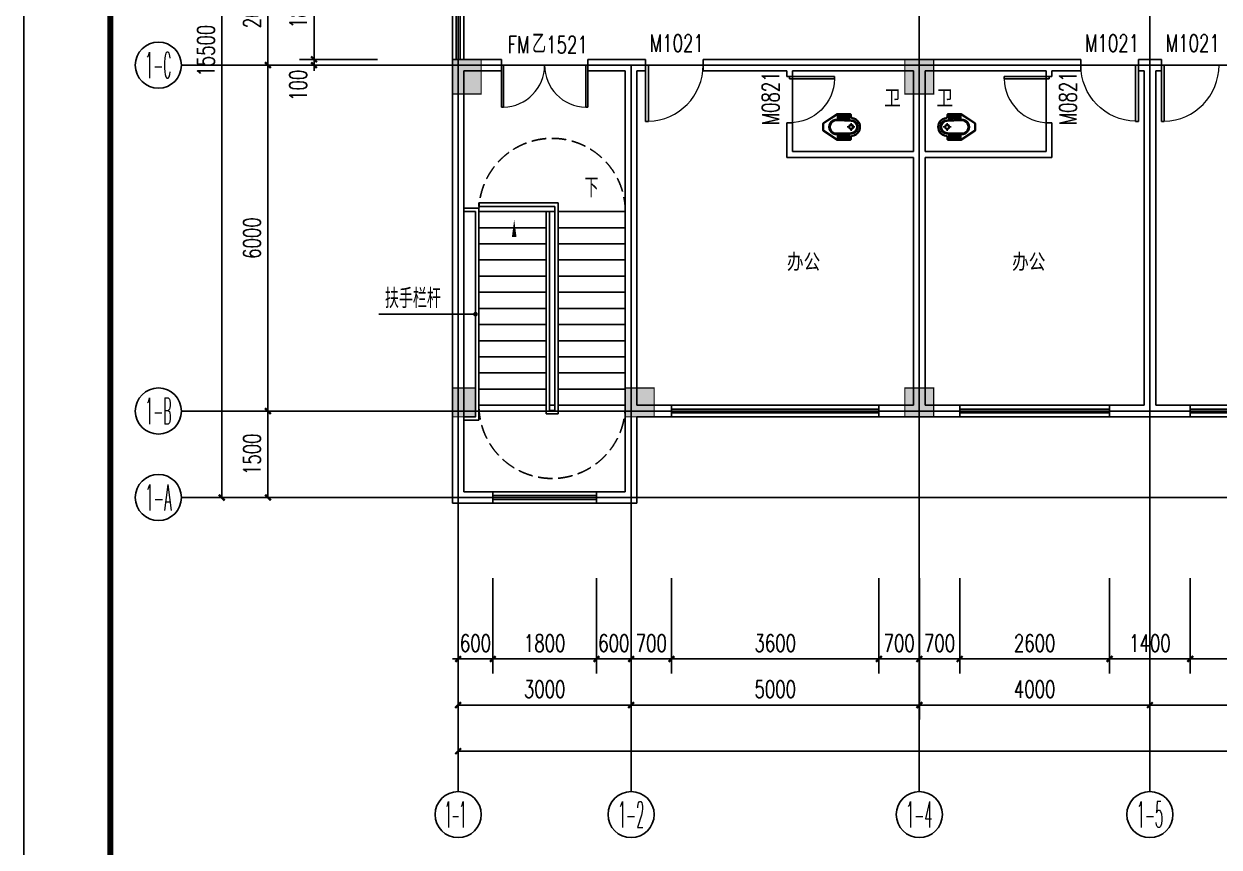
# Model space of a CAD drawing. Extents: x -6243262 to 3079315, y -2914302 to 172723.
# Drawn here: x -2317983 to -2297250, y -725965 to -711687 of the extents above; entities that cross this region are included whole.
import ezdxf
from ezdxf.enums import TextEntityAlignment as Align

# ---------------------------------------------------------------- set-up
doc = ezdxf.new("R2010")
doc.units = 0
doc.header["$LTSCALE"] = 1000
doc.linetypes.add('DASH', pattern=[0.35, 0.25, -0.1])
for name, color, linetype in [('0-柱网', 2, 'Continuous'), ('AXIS', 3, 'Continuous'), ('AXIS_TEXT', 7, 'Continuous'), ('DIM_LEAD', 3, 'Continuous'), ('DIM_SYMB', 3, 'Continuous'), ('DOOR_FIRE', 4, 'Continuous'), ('DOOR_FIRE_TEXT', 7, 'Continuous'), ('DOTE', 24, 'Continuous'), ('HANDRAIL', 3, 'Continuous'), ('PUB_DIM', 3, 'Continuous'), ('PUB_TEXT', 7, 'Continuous'), ('PUB_TITLE', 4, 'Continuous'), ('STAIR', 2, 'Continuous'), ('WALL', 9, 'Continuous'), ('WINDOW', 4, 'Continuous'), ('WINDOW_TEXT', 7, 'Continuous'), ('洁具', 253, 'Continuous')]:
    doc.layers.add(name, color=color, linetype=linetype)
doc.styles.add('-宋体', font='', dxfattribs={"width": 0.8})
doc.styles.add('_TCH_AXIS', font='COMPLEX', dxfattribs={"bigfont": 'GBCBIG'})
doc.styles.add('_TCH_DIM', font='SIMPLEX', dxfattribs={"bigfont": 'GBCBIG'})
doc.styles.add('_TCH_DIM_T3', font='SIMPLEX', dxfattribs={"width": 0.705882, "bigfont": 'GBCBIG'})
doc.styles.add('_TCH_WINDOW', font='SIMPLEX', dxfattribs={"height": 3.5, "bigfont": 'GBCBIG'})
doc.styles.add('COMPLEX', font='COMPLEX')
doc.styles.get('-宋体').set_extended_font_data('SimSun')
doc.dimstyles.new('_TCH_ARCH&&100', dxfattribs={"dimtxt": 297.5, "dimasz": 100, "dimexe": 250, "dimexo": 300, "dimgap": 126.25, "dimtad": 1, "dimdec": 0, "dimzin": 0, "dimdsep": 46, "dimtxsty": '_TCH_DIM_T3', "dimblk": 'ARCHTICK', "dimcen": 0.09, "dimclrt": 7, "dimazin": 2, "dimtfac": 1, "dimtdec": 0, "dimtix": 1, "dimtmove": 2, "dimatfit": 3, "dimfxl": 0, "dimtolj": 1, "dimtzin": 0, "dimarcsym": 0})

# ---------------------------------------------------------------- blocks, each defined once
blk = doc.blocks.new('$plan$00002871')
at = {"layer": '洁具', "color": 0}
for p, q in [((-15, -490), (-67, -490)), ((0, -475), (0, -423)), ((0, -505), (0, -557)), ((15, -490), (67, -490))]:
    blk.add_line(p, q, dxfattribs=at)
for points in [[(159, -508, -0.88995), (-159, -508, 0.380538), (-179, -491), (-210, -491, -0.414214), (-230, -471), (-230, -258, -0.144595), (-227, -247), (-73, -9, -0.254383), (-56, 0), (56, 0, -0.254383), (73, -9), (227, -247, -0.144595), (230, -258), (230, -471, -0.414214), (210, -491), (179, -491, 0.380538)], [(120, -491), (130, -252, 1.134994), (-130, -252), (-120, -491, 0.992594)], [(105, -490), (115, -251, 1.141146), (-115, -251), (-105, -490, 0.994896)], [(100, -490), (110, -251, 1.143479), (-110, -251), (-100, -490, 0.995777)], [(-149, -264, 1), (-149, -252), (-207, -252, 1), (-207, -264)], [(-148, -287, 1), (-148, -275), (-207, -275, 1), (-207, -287)], [(-147, -307, 1), (-147, -295), (-207, -295, 1), (-207, -307)], [(-146, -330, 1), (-146, -319), (-207, -319, 1), (-207, -330)], [(-146, -352, 1), (-146, -341), (-207, -341, 1), (-207, -352)], [(-145, -376, 1), (-145, -364), (-207, -364, 1), (-207, -376)], [(-144, -399, 1), (-144, -388), (-207, -388, 1), (-207, -399)], [(-143, -423, 1), (-143, -411), (-207, -411, 1), (-207, -423)], [(-149, -263, 1), (-149, -253), (-207, -253, 1), (-207, -263)], [(-148, -286, 1), (-148, -276), (-207, -276, 1), (-207, -286)], [(-147, -306, 1), (-147, -296), (-207, -296, 1), (-207, -306)], [(-146, -329, 1), (-146, -320), (-207, -320, 1), (-207, -329)], [(-146, -351, 1), (-146, -342), (-207, -342, 1), (-207, -351)], [(-145, -375, 1), (-145, -365), (-207, -365, 1), (-207, -375)], [(-144, -398, 1), (-144, -389), (-207, -389, 1), (-207, -398)], [(-143, -422, 1), (-143, -412), (-207, -412, 1), (-207, -422)], [(143, -423, -1), (143, -411), (207, -411, -1), (207, -423)], [(144, -399, -1), (144, -388), (207, -388, -1), (207, -399)], [(143, -422, -1), (143, -412), (207, -412, -1), (207, -422)], [(145, -376, -1), (145, -364), (207, -364, -1), (207, -376)], [(144, -398, -1), (144, -389), (207, -389, -1), (207, -398)], [(146, -352, -1), (146, -341), (207, -341, -1), (207, -352)], [(145, -375, -1), (145, -365), (207, -365, -1), (207, -375)], [(146, -330, -1), (146, -319), (207, -319, -1), (207, -330)], [(146, -351, -1), (146, -342), (207, -342, -1), (207, -351)], [(148, -287, -1), (148, -275), (207, -275, -1), (207, -287)], [(147, -307, -1), (147, -295), (207, -295, -1), (207, -307)], [(146, -329, -1), (146, -320), (207, -320, -1), (207, -329)], [(148, -286, -1), (148, -276), (207, -276, -1), (207, -286)], [(147, -306, -1), (147, -296), (207, -296, -1), (207, -306)], [(149, -264, -1), (149, -252), (207, -252, -1), (207, -264)], [(149, -263, -1), (149, -253), (207, -253, -1), (207, -263)], [(-141, -444, 1), (-141, -432), (-207, -432, 1), (-207, -444)], [(-141, -464, 1), (-141, -453), (-207, -453, 1), (-207, -464)], [(-141, -443, 1), (-141, -433), (-207, -433, 1), (-207, -443)], [(-141, -463, 1), (-141, -454), (-207, -454, 1), (-207, -463)], [(141, -444, -1), (141, -432), (207, -432, -1), (207, -444)], [(141, -464, -1), (141, -453), (207, -453, -1), (207, -464)], [(141, -443, -1), (141, -433), (207, -433, -1), (207, -443)], [(141, -463, -1), (141, -454), (207, -454, -1), (207, -463)]]:
    blk.add_lwpolyline(points, format="xyb", close=True, dxfattribs=at)
blk.add_lwpolyline([(-149, -507, 0.380538), (-179, -481), (-210, -481, -0.414214), (-220, -471), (-220, -258, -0.144595), (-218, -253), (-64, -15, -0.254383), (-56, -10), (56, -10, -0.254383), (64, -15), (218, -253, -0.144595), (220, -258), (220, -471, -0.414214), (210, -481), (179, -481, 0.380538), (149, -507, 0.380538)], format="xyb", dxfattribs=at)
for radius in [40, 31.7]:
    blk.add_circle((0, -490), radius, dxfattribs=at)
blk.add_arc((0, -490), 150, 186.665, 353.335, dxfattribs=at)
blk = doc.blocks.new('1#柱网')
at = {"layer": '0-柱网'}
for points in [[(494005, 85967), (494005, 85367), (494505, 85367), (494505, 85967)], [(501855, 85967), (501855, 85367), (502355, 85367), (502355, 85967)], [(494005, 80267), (494005, 79767), (494405, 79767), (494405, 80267)], [(497005, 80267), (497005, 79767), (497505, 79767), (497505, 80267)], [(501855, 80267), (501855, 79767), (502355, 79767), (502355, 80267)]]:
    blk.add_hatch(color=0, dxfattribs=at).paths.add_polyline_path(points)
at = {"layer": '0-柱网', "color": 0, "const_width": 20}
for points in [[(494005, 85967), (494005, 85367), (494505, 85367), (494505, 85967), (494005, 85967)], [(501855, 85967), (501855, 85367), (502355, 85367), (502355, 85967), (501855, 85967)], [(494005, 80267), (494005, 79767), (494405, 79767), (494405, 80267), (494005, 80267)], [(497005, 80267), (497005, 79767), (497505, 79767), (497505, 80267), (497005, 80267)], [(501855, 80267), (501855, 79767), (502355, 79767), (502355, 80267), (501855, 80267)]]:
    blk.add_lwpolyline(points, dxfattribs=at)
blk = doc.blocks.new('_ArchTick')
at = {"color": 0, "linetype": 'ByBlock', "const_width": 0.4}
blk.add_lwpolyline([(-0.5, -0.5), (0.5, 0.5)], dxfattribs=at)
blk = doc.blocks.new('*D834')
at = {"layer": 'Defpoints', "color": 0, "transparency": 16777216}
for p in [(-2297750, -721002), (-2295150, -721002), (-2295150, -722702)]:
    blk.add_point(p, dxfattribs=at)
at = {"layer": 'PUB_DIM', "color": 0, "lineweight": -2, "transparency": 16777216}
for p, q in [((-2297750, -721302), (-2297750, -722952)), ((-2295150, -721302), (-2295150, -722952)), ((-2297750, -722702), (-2295150, -722702))]:
    blk.add_line(p, q, dxfattribs=at)
at = {"layer": 'PUB_DIM', "color": 0, "lineweight": -2, "transparency": 16777216, "xscale": 100, "yscale": 100, "zscale": 100, "rotation": 180}
blk.add_blockref('_ArchTick', (-2297750, -722702), dxfattribs=at)
at = {"layer": 'PUB_DIM', "color": 0, "lineweight": -2, "transparency": 16777216, "xscale": 100, "yscale": 100, "zscale": 100}
blk.add_blockref('_ArchTick', (-2295150, -722702), dxfattribs=at)
at = {"layer": 'PUB_DIM', "color": 7, "transparency": 16777216, "insert": (-2296450, -722427), "char_height": 297.5, "attachment_point": 5, "style": '_TCH_DIM_T3'}
blk.add_mtext('\\A1;2600', dxfattribs=at)
blk = doc.blocks.new('*D835')
at = {"layer": 'Defpoints', "color": 0, "transparency": 16777216}
for p in [(-2299150, -721002), (-2297750, -721002), (-2297750, -722702)]:
    blk.add_point(p, dxfattribs=at)
at = {"layer": 'PUB_DIM', "color": 0, "lineweight": -2, "transparency": 16777216}
for p, q in [((-2299150, -721302), (-2299150, -722952)), ((-2297750, -721302), (-2297750, -722952)), ((-2299150, -722702), (-2297750, -722702))]:
    blk.add_line(p, q, dxfattribs=at)
at = {"layer": 'PUB_DIM', "color": 0, "lineweight": -2, "transparency": 16777216, "xscale": 100, "yscale": 100, "zscale": 100, "rotation": 180}
blk.add_blockref('_ArchTick', (-2299150, -722702), dxfattribs=at)
at = {"layer": 'PUB_DIM', "color": 0, "lineweight": -2, "transparency": 16777216, "xscale": 100, "yscale": 100, "zscale": 100}
blk.add_blockref('_ArchTick', (-2297750, -722702), dxfattribs=at)
at = {"layer": 'PUB_DIM', "color": 7, "transparency": 16777216, "insert": (-2298450, -722427), "char_height": 297.5, "attachment_point": 5, "style": '_TCH_DIM_T3'}
blk.add_mtext('\\A1;1400', dxfattribs=at)
blk = doc.blocks.new('*D836')
at = {"layer": 'Defpoints', "color": 0, "transparency": 16777216}
for p in [(-2301750, -721002), (-2299150, -721002), (-2299150, -722702)]:
    blk.add_point(p, dxfattribs=at)
at = {"layer": 'PUB_DIM', "color": 0, "lineweight": -2, "transparency": 16777216}
for p, q in [((-2301750, -721302), (-2301750, -722952)), ((-2299150, -721302), (-2299150, -722952)), ((-2301750, -722702), (-2299150, -722702))]:
    blk.add_line(p, q, dxfattribs=at)
at = {"layer": 'PUB_DIM', "color": 0, "lineweight": -2, "transparency": 16777216, "xscale": 100, "yscale": 100, "zscale": 100, "rotation": 180}
blk.add_blockref('_ArchTick', (-2301750, -722702), dxfattribs=at)
at = {"layer": 'PUB_DIM', "color": 0, "lineweight": -2, "transparency": 16777216, "xscale": 100, "yscale": 100, "zscale": 100}
blk.add_blockref('_ArchTick', (-2299150, -722702), dxfattribs=at)
at = {"layer": 'PUB_DIM', "color": 7, "transparency": 16777216, "insert": (-2300450, -722427), "char_height": 297.5, "attachment_point": 5, "style": '_TCH_DIM_T3'}
blk.add_mtext('\\A1;2600', dxfattribs=at)
blk = doc.blocks.new('*D837')
at = {"layer": 'Defpoints', "color": 0, "transparency": 16777216}
for p in [(-2302450, -721002), (-2301750, -721002), (-2301750, -722702)]:
    blk.add_point(p, dxfattribs=at)
at = {"layer": 'PUB_DIM', "color": 0, "lineweight": -2, "transparency": 16777216}
for p, q in [((-2302450, -721302), (-2302450, -722952)), ((-2301750, -721302), (-2301750, -722952)), ((-2302450, -722702), (-2302550, -722702)), ((-2302450, -722702), (-2301750, -722702)), ((-2301750, -722702), (-2301650, -722702))]:
    blk.add_line(p, q, dxfattribs=at)
at = {"layer": 'PUB_DIM', "color": 0, "lineweight": -2, "transparency": 16777216, "xscale": 100, "yscale": 100, "zscale": 100}
blk.add_blockref('_ArchTick', (-2302450, -722702), dxfattribs=at)
at = {"layer": 'PUB_DIM', "color": 0, "lineweight": -2, "transparency": 16777216, "xscale": 100, "yscale": 100, "zscale": 100, "rotation": 180}
blk.add_blockref('_ArchTick', (-2301750, -722702), dxfattribs=at)
at = {"layer": 'PUB_DIM', "color": 7, "transparency": 16777216, "insert": (-2302100, -722427), "char_height": 297.5, "attachment_point": 5, "style": '_TCH_DIM_T3'}
blk.add_mtext('\\A1;700', dxfattribs=at)
blk = doc.blocks.new('*D838')
at = {"layer": 'Defpoints', "color": 0, "transparency": 16777216}
for p in [(-2303150, -721002), (-2302450, -721002), (-2302450, -722702)]:
    blk.add_point(p, dxfattribs=at)
at = {"layer": 'PUB_DIM', "color": 0, "lineweight": -2, "transparency": 16777216}
for p, q in [((-2303150, -721302), (-2303150, -722952)), ((-2302450, -721302), (-2302450, -722952)), ((-2303150, -722702), (-2303250, -722702)), ((-2303150, -722702), (-2302450, -722702)), ((-2302450, -722702), (-2302350, -722702))]:
    blk.add_line(p, q, dxfattribs=at)
at = {"layer": 'PUB_DIM', "color": 0, "lineweight": -2, "transparency": 16777216, "xscale": 100, "yscale": 100, "zscale": 100}
blk.add_blockref('_ArchTick', (-2303150, -722702), dxfattribs=at)
at = {"layer": 'PUB_DIM', "color": 0, "lineweight": -2, "transparency": 16777216, "xscale": 100, "yscale": 100, "zscale": 100, "rotation": 180}
blk.add_blockref('_ArchTick', (-2302450, -722702), dxfattribs=at)
at = {"layer": 'PUB_DIM', "color": 7, "transparency": 16777216, "insert": (-2302800, -722427), "char_height": 297.5, "attachment_point": 5, "style": '_TCH_DIM_T3'}
blk.add_mtext('\\A1;700', dxfattribs=at)
blk = doc.blocks.new('*D839')
at = {"layer": 'Defpoints', "color": 0, "transparency": 16777216}
for p in [(-2306750, -721002), (-2303150, -721002), (-2303150, -722702)]:
    blk.add_point(p, dxfattribs=at)
at = {"layer": 'PUB_DIM', "color": 0, "lineweight": -2, "transparency": 16777216}
for p, q in [((-2306750, -721302), (-2306750, -722952)), ((-2303150, -721302), (-2303150, -722952)), ((-2306750, -722702), (-2303150, -722702))]:
    blk.add_line(p, q, dxfattribs=at)
at = {"layer": 'PUB_DIM', "color": 0, "lineweight": -2, "transparency": 16777216, "xscale": 100, "yscale": 100, "zscale": 100, "rotation": 180}
blk.add_blockref('_ArchTick', (-2306750, -722702), dxfattribs=at)
at = {"layer": 'PUB_DIM', "color": 0, "lineweight": -2, "transparency": 16777216, "xscale": 100, "yscale": 100, "zscale": 100}
blk.add_blockref('_ArchTick', (-2303150, -722702), dxfattribs=at)
at = {"layer": 'PUB_DIM', "color": 7, "transparency": 16777216, "insert": (-2304950, -722427), "char_height": 297.5, "attachment_point": 5, "style": '_TCH_DIM_T3'}
blk.add_mtext('\\A1;3600', dxfattribs=at)
blk = doc.blocks.new('*D840')
at = {"layer": 'Defpoints', "color": 0, "transparency": 16777216}
for p in [(-2307450, -721002), (-2306750, -721002), (-2306750, -722702)]:
    blk.add_point(p, dxfattribs=at)
at = {"layer": 'PUB_DIM', "color": 0, "lineweight": -2, "transparency": 16777216}
for p, q in [((-2307450, -721302), (-2307450, -722952)), ((-2306750, -721302), (-2306750, -722952)), ((-2307450, -722702), (-2307550, -722702)), ((-2307450, -722702), (-2306750, -722702)), ((-2306750, -722702), (-2306650, -722702))]:
    blk.add_line(p, q, dxfattribs=at)
at = {"layer": 'PUB_DIM', "color": 0, "lineweight": -2, "transparency": 16777216, "xscale": 100, "yscale": 100, "zscale": 100}
blk.add_blockref('_ArchTick', (-2307450, -722702), dxfattribs=at)
at = {"layer": 'PUB_DIM', "color": 0, "lineweight": -2, "transparency": 16777216, "xscale": 100, "yscale": 100, "zscale": 100, "rotation": 180}
blk.add_blockref('_ArchTick', (-2306750, -722702), dxfattribs=at)
at = {"layer": 'PUB_DIM', "color": 7, "transparency": 16777216, "insert": (-2307100, -722427), "char_height": 297.5, "attachment_point": 5, "style": '_TCH_DIM_T3'}
blk.add_mtext('\\A1;700', dxfattribs=at)
blk = doc.blocks.new('*D841')
at = {"layer": 'Defpoints', "color": 0, "transparency": 16777216}
for p in [(-2308050, -721002), (-2307450, -721002), (-2307450, -722702)]:
    blk.add_point(p, dxfattribs=at)
at = {"layer": 'PUB_DIM', "color": 0, "lineweight": -2, "transparency": 16777216}
for p, q in [((-2308050, -721302), (-2308050, -722952)), ((-2307450, -721302), (-2307450, -722952)), ((-2308050, -722702), (-2308150, -722702)), ((-2308050, -722702), (-2307450, -722702)), ((-2307450, -722702), (-2307350, -722702))]:
    blk.add_line(p, q, dxfattribs=at)
at = {"layer": 'PUB_DIM', "color": 0, "lineweight": -2, "transparency": 16777216, "xscale": 100, "yscale": 100, "zscale": 100}
blk.add_blockref('_ArchTick', (-2308050, -722702), dxfattribs=at)
at = {"layer": 'PUB_DIM', "color": 0, "lineweight": -2, "transparency": 16777216, "xscale": 100, "yscale": 100, "zscale": 100, "rotation": 180}
blk.add_blockref('_ArchTick', (-2307450, -722702), dxfattribs=at)
at = {"layer": 'PUB_DIM', "color": 7, "transparency": 16777216, "insert": (-2307750, -722427), "char_height": 297.5, "attachment_point": 5, "style": '_TCH_DIM_T3'}
blk.add_mtext('\\A1;600', dxfattribs=at)
blk = doc.blocks.new('*D842')
at = {"layer": 'Defpoints', "color": 0, "transparency": 16777216}
for p in [(-2309850, -721002), (-2308050, -721002), (-2308050, -722702)]:
    blk.add_point(p, dxfattribs=at)
at = {"layer": 'PUB_DIM', "color": 0, "lineweight": -2, "transparency": 16777216}
for p, q in [((-2309850, -721302), (-2309850, -722952)), ((-2308050, -721302), (-2308050, -722952)), ((-2309850, -722702), (-2308050, -722702))]:
    blk.add_line(p, q, dxfattribs=at)
at = {"layer": 'PUB_DIM', "color": 0, "lineweight": -2, "transparency": 16777216, "xscale": 100, "yscale": 100, "zscale": 100, "rotation": 180}
blk.add_blockref('_ArchTick', (-2309850, -722702), dxfattribs=at)
at = {"layer": 'PUB_DIM', "color": 0, "lineweight": -2, "transparency": 16777216, "xscale": 100, "yscale": 100, "zscale": 100}
blk.add_blockref('_ArchTick', (-2308050, -722702), dxfattribs=at)
at = {"layer": 'PUB_DIM', "color": 7, "transparency": 16777216, "insert": (-2308950, -722427), "char_height": 297.5, "attachment_point": 5, "style": '_TCH_DIM_T3'}
blk.add_mtext('\\A1;1800', dxfattribs=at)
blk = doc.blocks.new('*D843')
at = {"layer": 'Defpoints', "color": 0, "transparency": 16777216}
for p in [(-2310450, -721002), (-2309850, -721002), (-2309850, -722702)]:
    blk.add_point(p, dxfattribs=at)
at = {"layer": 'PUB_DIM', "color": 0, "lineweight": -2, "transparency": 16777216}
for p, q in [((-2310450, -721302), (-2310450, -722952)), ((-2309850, -721302), (-2309850, -722952)), ((-2310450, -722702), (-2310550, -722702)), ((-2310450, -722702), (-2309850, -722702)), ((-2309850, -722702), (-2309750, -722702))]:
    blk.add_line(p, q, dxfattribs=at)
at = {"layer": 'PUB_DIM', "color": 0, "lineweight": -2, "transparency": 16777216, "xscale": 100, "yscale": 100, "zscale": 100}
blk.add_blockref('_ArchTick', (-2310450, -722702), dxfattribs=at)
at = {"layer": 'PUB_DIM', "color": 0, "lineweight": -2, "transparency": 16777216, "xscale": 100, "yscale": 100, "zscale": 100, "rotation": 180}
blk.add_blockref('_ArchTick', (-2309850, -722702), dxfattribs=at)
at = {"layer": 'PUB_DIM', "color": 7, "transparency": 16777216, "insert": (-2310150, -722427), "char_height": 297.5, "attachment_point": 5, "style": '_TCH_DIM_T3'}
blk.add_mtext('\\A1;600', dxfattribs=at)
blk = doc.blocks.new('*D955')
at = {"layer": 'Defpoints', "color": 0, "transparency": 16777216}
for p in [(-2312950, -710502), (-2311550, -710502), (-2311550, -712302)]:
    blk.add_point(p, dxfattribs=at)
at = {"layer": 'PUB_DIM', "color": 0, "lineweight": -2, "transparency": 16777216}
for p, q in [((-2311850, -710502), (-2313200, -710502)), ((-2312950, -712302), (-2312950, -710502)), ((-2311850, -712302), (-2313200, -712302))]:
    blk.add_line(p, q, dxfattribs=at)
at = {"layer": 'PUB_DIM', "color": 0, "lineweight": -2, "transparency": 16777216, "xscale": 100, "yscale": 100, "zscale": 100}
for p, rotation in [((-2312950, -710502), 90), ((-2312950, -712302), 270)]:
    blk.add_blockref('_ArchTick', p, dxfattribs=dict(at, rotation=rotation))
at = {"layer": 'PUB_DIM', "color": 7, "transparency": 16777216, "insert": (-2313225, -711402), "char_height": 297.5, "attachment_point": 5, "rotation": 90, "style": '_TCH_DIM_T3'}
blk.add_mtext('\\A1;1800', dxfattribs=at)
blk = doc.blocks.new('*D956')
at = {"layer": 'Defpoints', "color": 0, "transparency": 16777216}
for p in [(-2312950, -712302), (-2311550, -712302), (-2311550, -712402)]:
    blk.add_point(p, dxfattribs=at)
at = {"layer": 'PUB_DIM', "color": 0, "lineweight": -2, "transparency": 16777216}
for p, q in [((-2311850, -712302), (-2313200, -712302)), ((-2312950, -712302), (-2312950, -712202)), ((-2312950, -712402), (-2312950, -712302)), ((-2311850, -712402), (-2313200, -712402)), ((-2312950, -712402), (-2312950, -712502))]:
    blk.add_line(p, q, dxfattribs=at)
at = {"layer": 'PUB_DIM', "color": 0, "lineweight": -2, "transparency": 16777216, "xscale": 100, "yscale": 100, "zscale": 100}
for p, rotation in [((-2312950, -712302), 270), ((-2312950, -712402), 90)]:
    blk.add_blockref('_ArchTick', p, dxfattribs=dict(at, rotation=rotation))
at = {"layer": 'PUB_DIM', "color": 7, "transparency": 16777216, "insert": (-2313225, -712752), "char_height": 297.5, "attachment_point": 5, "rotation": 90, "style": '_TCH_DIM_T3'}
blk.add_mtext('\\A1;100', dxfattribs=at)
blk = doc.blocks.new('*D1213')
at = {"layer": 'AXIS', "color": 0, "lineweight": -2, "transparency": 16777216}
for p, q in [((-2311850, -718402), (-2314000, -718402)), ((-2313750, -719902), (-2313750, -718402)), ((-2311850, -719902), (-2314000, -719902))]:
    blk.add_line(p, q, dxfattribs=at)
at = {"layer": 'Defpoints', "color": 0, "transparency": 16777216}
for p in [(-2313750, -718402), (-2311550, -718402), (-2311550, -719902)]:
    blk.add_point(p, dxfattribs=at)
at = {"layer": 'AXIS', "color": 0, "lineweight": -2, "transparency": 16777216, "xscale": 100, "yscale": 100, "zscale": 100}
for p, rotation in [((-2313750, -718402), 90), ((-2313750, -719902), 270)]:
    blk.add_blockref('_ArchTick', p, dxfattribs=dict(at, rotation=rotation))
at = {"layer": 'AXIS', "color": 7, "transparency": 16777216, "insert": (-2314025, -719152), "char_height": 297.5, "attachment_point": 5, "rotation": 90, "style": '_TCH_DIM_T3'}
blk.add_mtext('\\A1;1500', dxfattribs=at)
blk = doc.blocks.new('*D1214')
at = {"layer": 'AXIS', "color": 0, "lineweight": -2, "transparency": 16777216}
for p, q in [((-2311850, -712402), (-2314000, -712402)), ((-2313750, -718402), (-2313750, -712402)), ((-2311850, -718402), (-2314000, -718402))]:
    blk.add_line(p, q, dxfattribs=at)
at = {"layer": 'Defpoints', "color": 0, "transparency": 16777216}
for p in [(-2313750, -712402), (-2311550, -712402), (-2311550, -718402)]:
    blk.add_point(p, dxfattribs=at)
at = {"layer": 'AXIS', "color": 0, "lineweight": -2, "transparency": 16777216, "xscale": 100, "yscale": 100, "zscale": 100}
for p, rotation in [((-2313750, -712402), 90), ((-2313750, -718402), 270)]:
    blk.add_blockref('_ArchTick', p, dxfattribs=dict(at, rotation=rotation))
at = {"layer": 'AXIS', "color": 7, "transparency": 16777216, "insert": (-2314025, -715402), "char_height": 297.5, "attachment_point": 5, "rotation": 90, "style": '_TCH_DIM_T3'}
blk.add_mtext('\\A1;6000', dxfattribs=at)
blk = doc.blocks.new('*D1215')
at = {"layer": 'AXIS', "color": 0, "lineweight": -2, "transparency": 16777216}
for p, q in [((-2311850, -710402), (-2314000, -710402)), ((-2313750, -712402), (-2313750, -710402)), ((-2311850, -712402), (-2314000, -712402))]:
    blk.add_line(p, q, dxfattribs=at)
at = {"layer": 'Defpoints', "color": 0, "transparency": 16777216}
for p in [(-2313750, -710402), (-2311550, -710402), (-2311550, -712402)]:
    blk.add_point(p, dxfattribs=at)
at = {"layer": 'AXIS', "color": 0, "lineweight": -2, "transparency": 16777216, "xscale": 100, "yscale": 100, "zscale": 100}
for p, rotation in [((-2313750, -710402), 90), ((-2313750, -712402), 270)]:
    blk.add_blockref('_ArchTick', p, dxfattribs=dict(at, rotation=rotation))
at = {"layer": 'AXIS', "color": 7, "transparency": 16777216, "insert": (-2314025, -711402), "char_height": 297.5, "attachment_point": 5, "rotation": 90, "style": '_TCH_DIM_T3'}
blk.add_mtext('\\A1;2000', dxfattribs=at)
blk = doc.blocks.new('*D1219')
at = {"layer": 'AXIS', "color": 0, "lineweight": -2, "transparency": 16777216}
for p, q in [((-2311850, -704402), (-2314800, -704402)), ((-2314550, -719902), (-2314550, -704402)), ((-2311850, -719902), (-2314800, -719902))]:
    blk.add_line(p, q, dxfattribs=at)
at = {"layer": 'Defpoints', "color": 0, "transparency": 16777216}
for p in [(-2314550, -704402), (-2311550, -704402), (-2311550, -719902)]:
    blk.add_point(p, dxfattribs=at)
at = {"layer": 'AXIS', "color": 0, "lineweight": -2, "transparency": 16777216, "xscale": 100, "yscale": 100, "zscale": 100}
for p, rotation in [((-2314550, -704402), 90), ((-2314550, -719902), 270)]:
    blk.add_blockref('_ArchTick', p, dxfattribs=dict(at, rotation=rotation))
at = {"layer": 'AXIS', "color": 7, "transparency": 16777216, "insert": (-2314825, -712152), "char_height": 297.5, "attachment_point": 5, "rotation": 90, "style": '_TCH_DIM_T3'}
blk.add_mtext('\\A1;15500', dxfattribs=at)
blk = doc.blocks.new('*D1241')
at = {"layer": 'AXIS', "color": 0, "lineweight": -2, "transparency": 16777216}
for p, q in [((-2298450, -721302), (-2298450, -723752)), ((-2294450, -721302), (-2294450, -723752)), ((-2298450, -723502), (-2294450, -723502))]:
    blk.add_line(p, q, dxfattribs=at)
at = {"layer": 'Defpoints', "color": 0, "transparency": 16777216}
for p in [(-2298450, -721002), (-2294450, -721002), (-2294450, -723502)]:
    blk.add_point(p, dxfattribs=at)
at = {"layer": 'AXIS', "color": 0, "lineweight": -2, "transparency": 16777216, "xscale": 100, "yscale": 100, "zscale": 100, "rotation": 180}
blk.add_blockref('_ArchTick', (-2298450, -723502), dxfattribs=at)
at = {"layer": 'AXIS', "color": 0, "lineweight": -2, "transparency": 16777216, "xscale": 100, "yscale": 100, "zscale": 100}
blk.add_blockref('_ArchTick', (-2294450, -723502), dxfattribs=at)
at = {"layer": 'AXIS', "color": 7, "transparency": 16777216, "insert": (-2296450, -723227), "char_height": 297.5, "attachment_point": 5, "style": '_TCH_DIM_T3'}
blk.add_mtext('\\A1;4000', dxfattribs=at)
blk = doc.blocks.new('*D1242')
at = {"layer": 'AXIS', "color": 0, "lineweight": -2, "transparency": 16777216}
for p, q in [((-2302450, -721302), (-2302450, -723752)), ((-2298450, -721302), (-2298450, -723752)), ((-2302450, -723502), (-2298450, -723502))]:
    blk.add_line(p, q, dxfattribs=at)
at = {"layer": 'Defpoints', "color": 0, "transparency": 16777216}
for p in [(-2302450, -721002), (-2298450, -721002), (-2298450, -723502)]:
    blk.add_point(p, dxfattribs=at)
at = {"layer": 'AXIS', "color": 0, "lineweight": -2, "transparency": 16777216, "xscale": 100, "yscale": 100, "zscale": 100, "rotation": 180}
blk.add_blockref('_ArchTick', (-2302450, -723502), dxfattribs=at)
at = {"layer": 'AXIS', "color": 0, "lineweight": -2, "transparency": 16777216, "xscale": 100, "yscale": 100, "zscale": 100}
blk.add_blockref('_ArchTick', (-2298450, -723502), dxfattribs=at)
at = {"layer": 'AXIS', "color": 7, "transparency": 16777216, "insert": (-2300450, -723227), "char_height": 297.5, "attachment_point": 5, "style": '_TCH_DIM_T3'}
blk.add_mtext('\\A1;4000', dxfattribs=at)
blk = doc.blocks.new('*D1243')
at = {"layer": 'AXIS', "color": 0, "lineweight": -2, "transparency": 16777216}
for p, q in [((-2307450, -721302), (-2307450, -723752)), ((-2302450, -721302), (-2302450, -723752)), ((-2307450, -723502), (-2302450, -723502))]:
    blk.add_line(p, q, dxfattribs=at)
at = {"layer": 'Defpoints', "color": 0, "transparency": 16777216}
for p in [(-2307450, -721002), (-2302450, -721002), (-2302450, -723502)]:
    blk.add_point(p, dxfattribs=at)
at = {"layer": 'AXIS', "color": 0, "lineweight": -2, "transparency": 16777216, "xscale": 100, "yscale": 100, "zscale": 100, "rotation": 180}
blk.add_blockref('_ArchTick', (-2307450, -723502), dxfattribs=at)
at = {"layer": 'AXIS', "color": 0, "lineweight": -2, "transparency": 16777216, "xscale": 100, "yscale": 100, "zscale": 100}
blk.add_blockref('_ArchTick', (-2302450, -723502), dxfattribs=at)
at = {"layer": 'AXIS', "color": 7, "transparency": 16777216, "insert": (-2304950, -723227), "char_height": 297.5, "attachment_point": 5, "style": '_TCH_DIM_T3'}
blk.add_mtext('\\A1;5000', dxfattribs=at)
blk = doc.blocks.new('*D1244')
at = {"layer": 'AXIS', "color": 0, "lineweight": -2, "transparency": 16777216}
for p, q in [((-2310450, -721302), (-2310450, -723752)), ((-2307450, -721302), (-2307450, -723752)), ((-2310450, -723502), (-2307450, -723502))]:
    blk.add_line(p, q, dxfattribs=at)
at = {"layer": 'Defpoints', "color": 0, "transparency": 16777216}
for p in [(-2310450, -721002), (-2307450, -721002), (-2307450, -723502)]:
    blk.add_point(p, dxfattribs=at)
at = {"layer": 'AXIS', "color": 0, "lineweight": -2, "transparency": 16777216, "xscale": 100, "yscale": 100, "zscale": 100, "rotation": 180}
blk.add_blockref('_ArchTick', (-2310450, -723502), dxfattribs=at)
at = {"layer": 'AXIS', "color": 0, "lineweight": -2, "transparency": 16777216, "xscale": 100, "yscale": 100, "zscale": 100}
blk.add_blockref('_ArchTick', (-2307450, -723502), dxfattribs=at)
at = {"layer": 'AXIS', "color": 7, "transparency": 16777216, "insert": (-2308950, -723227), "char_height": 297.5, "attachment_point": 5, "style": '_TCH_DIM_T3'}
blk.add_mtext('\\A1;3000', dxfattribs=at)
blk = doc.blocks.new('*D1245')
at = {"layer": 'AXIS', "color": 0, "lineweight": -2, "transparency": 16777216}
for p, q in [((-2310450, -721302), (-2310450, -724552)), ((-2270450, -721302), (-2270450, -724552)), ((-2310450, -724302), (-2270450, -724302))]:
    blk.add_line(p, q, dxfattribs=at)
at = {"layer": 'Defpoints', "color": 0, "transparency": 16777216}
for p in [(-2310450, -721002), (-2270450, -721002), (-2270450, -724302)]:
    blk.add_point(p, dxfattribs=at)
at = {"layer": 'AXIS', "color": 0, "lineweight": -2, "transparency": 16777216, "xscale": 100, "yscale": 100, "zscale": 100, "rotation": 180}
blk.add_blockref('_ArchTick', (-2310450, -724302), dxfattribs=at)
at = {"layer": 'AXIS', "color": 0, "lineweight": -2, "transparency": 16777216, "xscale": 100, "yscale": 100, "zscale": 100}
blk.add_blockref('_ArchTick', (-2270450, -724302), dxfattribs=at)
at = {"layer": 'AXIS', "color": 7, "transparency": 16777216, "insert": (-2290450, -724027), "char_height": 297.5, "attachment_point": 5, "style": '_TCH_DIM_T3'}
blk.add_mtext('\\A1;40000', dxfattribs=at)
blk = doc.blocks.new('$WINLIB2D$00000001')
at = {"color": 0}
for points in [[(-0.5, 0.5), (-0.5, -0.5)], [(-0.5, 0.5), (0.5, 0.5)], [(0.5, -0.5), (0.5, 0.5)], [(0.5, 0.1667), (-0.5, 0.1667)], [(0.5, -0.1667), (-0.5, -0.1667)], [(-0.5, -0.5), (0.5, -0.5)]]:
    blk.add_lwpolyline(points, dxfattribs=at)
blk = doc.blocks.new('$DorLib2D$00000002')
at = {"color": 0}
for p, q in [((-0.5, 0), (-0.5, 0.4875)), ((-0.475, 0.4875), (-0.5, 0.4875)), ((-0.475, 0), (-0.475, 0.4875)), ((0.475, 0), (0.475, 0.4875)), ((0.475, 0.4875), (0.5, 0.4875)), ((0.5, 0), (0.5, 0.4875)), ((-0.5, 0), (-0.475, 0)), ((0.5, 0), (0.475, 0))]:
    blk.add_line(p, q, dxfattribs=at)
at = {"color": 0, "lineweight": 13}
for centre, start, end in [((-0.4875, 0), 0, 88.53072), ((0.4875, 0), 91.46928, 180)]:
    blk.add_arc(centre, 0.4875, start, end, dxfattribs=at)
blk = doc.blocks.new('$DorLib2D$00000001')
at = {"color": 0}
for p, q in [((0.45, 0.975), (0.5, 0.975)), ((0.45, 0), (0.45, 0.975)), ((0.5, 0), (0.5, 0.975)), ((0.5, 0), (0.45, 0))]:
    blk.add_line(p, q, dxfattribs=at)
at = {"color": 0, "lineweight": 13}
blk.add_arc((0.475, 0), 0.975, 91.4693, 180, dxfattribs=at)
blk = doc.blocks.new('_AXISO')
at = {"color": 0}
blk.add_circle((0, 0), 0.5, dxfattribs=at)
at = {"layer": 'AXIS_TEXT', "color": 0, "style": 'COMPLEX', "width": 1.041667}
blk.add_attdef('A', text='', height=0.56, dxfattribs=at).set_placement((-0.25, -0.28), (0.25, -0.28), align=Align.FIT)

msp = doc.modelspace()

# ---------------------------------------------------------------- linework, layer by layer
at = {"color": 8, "linetype": 'DASH'}
for centre, start, end in [((-2308820.4, -714941.6), 359.99984, 180.00017), ((-2308820.4, -718301.6), 179.99983, 0.00016)]:
    msp.add_arc(centre, 1270, start, end, dxfattribs=at)
at = {"layer": 'AXIS'}
for p, q in [((-2311550.4, -712401.6), (-2315250.4, -712401.6)), ((-2311550.4, -718401.6), (-2315250.4, -718401.6)), ((-2311550.4, -719901.6), (-2315250.4, -719901.6)), ((-2310450.4, -721001.6), (-2310450.4, -725001.6)), ((-2307450.4, -721001.6), (-2307450.4, -725001.6)), ((-2302450.4, -721001.6), (-2302450.4, -725001.6)), ((-2298450.4, -721001.6), (-2298450.4, -725001.6))]:
    msp.add_line(p, q, dxfattribs=at)
at = {"layer": 'DIM_LEAD'}
for p, q in [((-2310734.1, -716721.6), (-2311826.3, -716721.6)), ((-2310150.4, -716721.6), (-2310734.1, -716721.6))]:
    msp.add_line(p, q, dxfattribs=at)
at = {"layer": 'DIM_LEAD', "const_width": 40}
msp.add_lwpolyline([(-2310130.4, -716721.6, 1), (-2310170.4, -716721.6, 1)], format="xyb", close=True, dxfattribs=at)
at = {"layer": 'DIM_SYMB'}
msp.add_lwpolyline([(-2308162.9, -714801.6, 0, 0, 0), (-2308162.9, -719051.6, 0, 0, 0), (-2309477.9, -719051.6, 0, 0, 0), (-2309477.9, -715081.6, 0, 80, 0), (-2309477.9, -715381.6, 0, 0, 0)], format="xyseb", dxfattribs=at)
at = {"layer": 'DOTE'}
for p, q in [((-2310450.4, -721001.6), (-2310450.4, -703301.6)), ((-2302450.4, -721001.6), (-2302450.4, -703301.6)), ((-2298450.4, -721001.6), (-2298450.4, -703301.6)), ((-2269350.4, -712401.6), (-2311550.4, -712401.6)), ((-2307450.4, -721001.6), (-2307450.4, -712401.6)), ((-2269350.4, -718401.6), (-2311550.4, -718401.6)), ((-2269350.4, -719901.6), (-2311550.4, -719901.6))]:
    msp.add_line(p, q, dxfattribs=at)
at = {"layer": 'HANDRAIL'}
for p, q in [((-2310090.4, -714881.6), (-2310350.4, -714881.6)), ((-2310350.4, -714941.6), (-2310350.4, -714881.6)), ((-2310150.4, -714941.6), (-2310350.4, -714941.6)), ((-2310150.4, -718501.6), (-2310150.4, -714941.6)), ((-2310090.4, -718561.6), (-2310090.4, -714881.6)), ((-2310350.4, -718501.6), (-2310150.4, -718501.6)), ((-2310350.4, -718501.6), (-2310350.4, -718561.6)), ((-2310350.4, -718561.6), (-2310090.4, -718561.6))]:
    msp.add_line(p, q, dxfattribs=at)
at = {"layer": 'PUB_TITLE'}
msp.add_lwpolyline([(-2317982.9, -733350.5), (-2258582.9, -733350.5), (-2258582.9, -691350.5), (-2317982.9, -691350.5)], close=True, dxfattribs=at)
at = {"layer": 'PUB_TITLE', "const_width": 100}
msp.add_lwpolyline([(-2316482.9, -732350.5), (-2259582.9, -732350.5), (-2259582.9, -692350.5), (-2316482.9, -692350.5)], close=True, dxfattribs=at)
at = {"layer": 'STAIR'}
for p, q in [((-2308715.4, -714791.6), (-2310090.4, -714791.6)), ((-2310090.4, -714851.6), (-2310090.4, -714791.6)), ((-2308775.4, -714851.6), (-2310090.4, -714851.6)), ((-2308775.4, -718391.6), (-2308775.4, -714851.6)), ((-2308715.4, -718451.6), (-2308715.4, -714791.6)), ((-2310090.4, -714941.6), (-2310090.4, -718301.6)), ((-2308925.4, -714941.6), (-2310090.4, -714941.6)), ((-2308865.4, -714941.6), (-2308925.4, -714941.6)), ((-2308925.4, -714941.6), (-2308925.4, -718451.6)), ((-2308865.4, -714941.6), (-2308925.4, -714941.6)), ((-2308865.4, -714941.6), (-2308865.4, -718301.6)), ((-2308865.4, -714941.6), (-2308865.4, -718391.6)), ((-2308865.4, -714941.6), (-2308775.4, -714941.6)), ((-2308775.4, -718301.6), (-2308775.4, -714941.6)), ((-2308715.4, -714941.6), (-2307550.4, -714941.6)), ((-2307550.4, -718301.6), (-2307550.4, -714941.6)), ((-2308925.4, -715221.6), (-2310090.4, -715221.6)), ((-2308715.4, -715221.6), (-2307550.4, -715221.6)), ((-2308925.4, -715501.6), (-2310090.4, -715501.6)), ((-2308715.4, -715501.6), (-2307550.4, -715501.6)), ((-2308925.4, -715781.6), (-2310090.4, -715781.6)), ((-2308715.4, -715781.6), (-2307550.4, -715781.6)), ((-2308925.4, -716061.6), (-2310090.4, -716061.6)), ((-2308715.4, -716061.6), (-2307550.4, -716061.6)), ((-2308925.4, -716341.6), (-2310090.4, -716341.6)), ((-2308715.4, -716341.6), (-2307550.4, -716341.6)), ((-2308925.4, -716621.6), (-2310090.4, -716621.6)), ((-2308715.4, -716621.6), (-2307550.4, -716621.6)), ((-2308925.4, -716901.6), (-2310090.4, -716901.6)), ((-2308715.4, -716901.6), (-2307550.4, -716901.6)), ((-2308925.4, -717181.6), (-2310090.4, -717181.6)), ((-2308715.4, -717181.6), (-2307550.4, -717181.6)), ((-2308925.4, -717461.6), (-2310090.4, -717461.6)), ((-2308715.4, -717461.6), (-2307550.4, -717461.6)), ((-2308925.4, -717741.6), (-2310090.4, -717741.6)), ((-2308715.4, -717741.6), (-2307550.4, -717741.6)), ((-2308925.4, -718021.6), (-2310090.4, -718021.6)), ((-2308715.4, -718021.6), (-2307550.4, -718021.6)), ((-2308925.4, -718301.6), (-2310090.4, -718301.6)), ((-2308865.4, -718301.6), (-2308775.4, -718301.6)), ((-2308715.4, -718301.6), (-2307550.4, -718301.6)), ((-2308925.4, -718451.6), (-2308715.4, -718451.6)), ((-2308865.4, -718391.6), (-2308775.4, -718391.6))]:
    msp.add_line(p, q, dxfattribs=at)
at = {"layer": 'WALL'}
for p, q in [((-2310350.4, -712301.6), (-2310550.4, -712301.6)), ((-2310550.4, -712301.6), (-2310550.4, -712401.6)), ((-2309700.4, -712301.6), (-2310350.4, -712301.6)), ((-2309700.4, -712501.6), (-2309700.4, -712301.6)), ((-2307450.4, -712301.6), (-2308200.4, -712301.6)), ((-2308200.4, -712301.6), (-2308200.4, -712501.6)), ((-2307200.4, -712301.6), (-2307450.4, -712301.6)), ((-2307200.4, -712501.6), (-2307200.4, -712301.6)), ((-2304650.4, -712301.6), (-2306200.4, -712301.6)), ((-2306200.4, -712301.6), (-2306200.4, -712501.6)), ((-2302450.4, -712301.6), (-2304650.4, -712301.6)), ((-2300250.4, -712301.6), (-2302450.4, -712301.6)), ((-2299650.4, -712301.6), (-2300250.4, -712301.6)), ((-2299650.4, -712501.6), (-2299650.4, -712301.6)), ((-2298450.4, -712301.6), (-2298650.4, -712301.6)), ((-2298650.4, -712301.6), (-2298650.4, -712501.6)), ((-2298250.4, -712301.6), (-2298450.4, -712301.6)), ((-2298250.4, -712501.6), (-2298250.4, -712301.6)), ((-2310550.4, -720001.6), (-2310550.4, -712401.6)), ((-2310350.4, -712501.6), (-2309700.4, -712501.6)), ((-2310350.4, -719801.6), (-2310350.4, -712501.6)), ((-2308200.4, -712501.6), (-2307550.4, -712501.6)), ((-2307550.4, -718401.6), (-2307550.4, -712501.6)), ((-2307350.4, -712501.6), (-2307200.4, -712501.6)), ((-2307350.4, -718301.6), (-2307350.4, -712501.6)), ((-2306200.4, -712501.6), (-2304750.4, -712501.6)), ((-2304750.4, -712501.6), (-2304750.4, -712601.6)), ((-2302550.4, -712501.6), (-2304650.4, -712501.6)), ((-2304650.4, -712601.6), (-2304650.4, -712501.6)), ((-2302550.4, -713901.6), (-2302550.4, -712501.6)), ((-2302350.4, -713901.6), (-2302350.4, -712501.6)), ((-2300250.4, -712501.6), (-2302350.4, -712501.6)), ((-2300250.4, -712501.6), (-2300250.4, -712601.6)), ((-2300150.4, -712601.6), (-2300150.4, -712501.6)), ((-2300150.4, -712501.6), (-2299650.4, -712501.6)), ((-2298650.4, -712501.6), (-2298550.4, -712501.6)), ((-2298550.4, -712501.6), (-2298550.4, -718301.6)), ((-2298350.4, -712501.6), (-2298350.4, -718301.6)), ((-2298350.4, -712501.6), (-2298250.4, -712501.6)), ((-2304750.4, -712601.6), (-2304650.4, -712601.6)), ((-2300250.4, -712601.6), (-2300150.4, -712601.6)), ((-2304650.4, -713401.6), (-2304750.4, -713401.6)), ((-2304750.4, -713401.6), (-2304750.4, -714001.6)), ((-2304650.4, -713901.6), (-2304650.4, -713401.6)), ((-2300150.4, -713401.6), (-2300250.4, -713401.6)), ((-2300250.4, -713401.6), (-2300250.4, -713901.6)), ((-2300150.4, -714001.6), (-2300150.4, -713401.6)), ((-2302550.4, -714001.6), (-2304750.4, -714001.6)), ((-2302550.4, -713901.6), (-2304650.4, -713901.6)), ((-2302550.4, -718301.6), (-2302550.4, -714001.6)), ((-2302350.4, -713901.6), (-2300250.4, -713901.6)), ((-2302350.4, -718301.6), (-2302350.4, -714001.6)), ((-2302350.4, -714001.6), (-2300150.4, -714001.6)), ((-2306750.4, -718301.6), (-2307350.4, -718301.6)), ((-2306750.4, -718501.6), (-2306750.4, -718301.6)), ((-2302550.4, -718301.6), (-2303150.4, -718301.6)), ((-2303150.4, -718301.6), (-2303150.4, -718501.6)), ((-2301750.4, -718301.6), (-2302350.4, -718301.6)), ((-2301750.4, -718501.6), (-2301750.4, -718301.6)), ((-2298550.4, -718301.6), (-2299150.4, -718301.6)), ((-2299150.4, -718301.6), (-2299150.4, -718501.6)), ((-2297750.4, -718301.6), (-2298350.4, -718301.6)), ((-2297750.4, -718501.6), (-2297750.4, -718301.6)), ((-2307550.4, -719801.6), (-2307550.4, -718401.6)), ((-2307350.4, -718501.6), (-2306750.4, -718501.6)), ((-2307350.4, -720001.6), (-2307350.4, -718501.6)), ((-2303150.4, -718501.6), (-2302450.4, -718501.6)), ((-2302450.4, -718501.6), (-2301750.4, -718501.6)), ((-2299150.4, -718501.6), (-2298450.4, -718501.6)), ((-2298450.4, -718501.6), (-2297750.4, -718501.6)), ((-2309850.4, -719801.6), (-2310350.4, -719801.6)), ((-2309850.4, -720001.6), (-2309850.4, -719801.6)), ((-2307550.4, -719801.6), (-2308050.4, -719801.6)), ((-2308050.4, -719801.6), (-2308050.4, -720001.6)), ((-2310550.4, -720001.6), (-2309850.4, -720001.6)), ((-2308050.4, -720001.6), (-2307350.4, -720001.6))]:
    msp.add_line(p, q, dxfattribs=at)
at = {"layer": 'WINDOW'}
for p, q in [((-2304650.4, -712601.6), (-2304650.4, -713401.6)), ((-2300250.4, -712601.6), (-2300250.4, -713401.6))]:
    msp.add_line(p, q, dxfattribs=at)

# ---------------------------------------------------------------- block references
at = {"color": 8, "rotation": 90.00000000002842}
msp.add_blockref('$plan$00002871', (-2304123.4, -713473.8), dxfattribs=at)
at = {"color": 8, "xscale": -1, "rotation": 269.9999999999715}
msp.add_blockref('$plan$00002871', (-2301477.4, -713473.8), dxfattribs=at)
at = {"layer": '0-柱网'}
msp.add_blockref('1#柱网', (-2804555.4, -798268.8), dxfattribs=at)
at = {"layer": 'AXIS'}
ref = msp.add_blockref('_AXISO', (-2315650.4, -712401.6), dxfattribs=dict(at, xscale=800, yscale=800, zscale=800))
ref.add_attrib('A', '1-C', dxfattribs={"layer": 'AXIS_TEXT', "height": 452.55, "style": '_TCH_AXIS', "width": 0.375}).set_placement((-2315876.7, -712627.8), (-2315424.1, -712627.8), align=Align.FIT)
ref = msp.add_blockref('_AXISO', (-2315650.4, -718401.6), dxfattribs=dict(at, xscale=800, yscale=800, zscale=800))
ref.add_attrib('A', '1-B', dxfattribs={"layer": 'AXIS_TEXT', "height": 452.55, "style": '_TCH_AXIS', "width": 0.362069}).set_placement((-2315876.7, -718627.8), (-2315424.1, -718627.8), align=Align.FIT)
ref = msp.add_blockref('_AXISO', (-2315650.4, -719901.6), dxfattribs=dict(at, xscale=800, yscale=800, zscale=800))
ref.add_attrib('A', '1-A', dxfattribs={"layer": 'AXIS_TEXT', "height": 452.55, "style": '_TCH_AXIS', "width": 0.355932}).set_placement((-2315876.7, -720127.8), (-2315424.1, -720127.8), align=Align.FIT)
ref = msp.add_blockref('_AXISO', (-2310450.4, -725401.6), dxfattribs=dict(at, xscale=800, yscale=800, zscale=800))
ref.add_attrib('A', '1-1 ', dxfattribs={"layer": 'AXIS_TEXT', "height": 452.55, "style": '_TCH_AXIS', "width": 0.272727}).set_placement((-2310676.7, -725627.8), (-2310224.1, -725627.8), align=Align.FIT)
ref = msp.add_blockref('_AXISO', (-2307450.4, -725401.6), dxfattribs=dict(at, xscale=800, yscale=800, zscale=800))
ref.add_attrib('A', '1-2', dxfattribs={"layer": 'AXIS_TEXT', "height": 452.55, "style": '_TCH_AXIS', "width": 0.381818}).set_placement((-2307676.7, -725627.8), (-2307224.1, -725627.8), align=Align.FIT)
ref = msp.add_blockref('_AXISO', (-2302450.4, -725401.6), dxfattribs=dict(at, xscale=800, yscale=800, zscale=800))
ref.add_attrib('A', '1-4', dxfattribs={"layer": 'AXIS_TEXT', "height": 452.55, "style": '_TCH_AXIS', "width": 0.368421}).set_placement((-2302676.7, -725627.8), (-2302224.1, -725627.8), align=Align.FIT)
ref = msp.add_blockref('_AXISO', (-2298450.4, -725401.6), dxfattribs=dict(at, xscale=800, yscale=800, zscale=800))
ref.add_attrib('A', '1-5', dxfattribs={"layer": 'AXIS_TEXT', "height": 452.55, "style": '_TCH_AXIS', "width": 0.381818}).set_placement((-2298676.7, -725627.8), (-2298224.1, -725627.8), align=Align.FIT)
at = {"layer": 'DOOR_FIRE', "xscale": 1500, "yscale": 1500, "zscale": 200, "rotation": 180}
msp.add_blockref('$DorLib2D$00000002', (-2308950.4, -712401.6), dxfattribs=at)
at = {"layer": 'WINDOW'}
for p, xscale, yscale, zscale, rotation in [((-2310450.4, -711401.6), -1800.00000000004, -200, -1800.00000000004, 90), ((-2304950.4, -718401.6), -3600, -200, -3600, 180), ((-2300450.4, -718401.6), -2600, -200, -2600, 180), ((-2296450.4, -718401.6), -2600, -200, -2600, 180), ((-2308950.4, -719901.6), -1800, 200, -1800, 180)]:
    msp.add_blockref('$WINLIB2D$00000001', p, dxfattribs=dict(at, xscale=xscale, yscale=yscale, zscale=zscale, rotation=rotation))
ref = msp.add_blockref('$DorLib2D$00000001', (-2306700.4, -712401.6), dxfattribs=dict(at, xscale=1000, yscale=1000, zscale=1000, rotation=180))
ref.add_attrib('A', 'M1021', (-2307125.4, -712170.4), dxfattribs={"layer": 'WINDOW_TEXT', "height": 297.5, "style": '_TCH_WINDOW', "width": 0.705882})
ref = msp.add_blockref('$DorLib2D$00000001', (-2299150.4, -712401.6), dxfattribs=dict(at, xscale=-1000, yscale=1000, zscale=-1000, rotation=180))
ref.add_attrib('A', 'M1021', (-2299575.4, -712170.4), dxfattribs={"layer": 'WINDOW_TEXT', "height": 297.5, "style": '_TCH_WINDOW', "width": 0.705882})
ref = msp.add_blockref('$DorLib2D$00000001', (-2297750.4, -712401.6), dxfattribs=dict(at, xscale=1000, yscale=1000, zscale=1000, rotation=180))
ref.add_attrib('A', 'M1021', (-2298175.4, -712170.4), dxfattribs={"layer": 'WINDOW_TEXT', "height": 297.5, "style": '_TCH_WINDOW', "width": 0.705882})
ref = msp.add_blockref('$DorLib2D$00000001', (-2304700.4, -713001.6), dxfattribs=dict(at, xscale=-800, yscale=800, zscale=-800, rotation=270))
ref.add_attrib('A', 'M0821', (-2304881.5, -713446.6), dxfattribs={"layer": 'WINDOW_TEXT', "height": 297.5, "rotation": 90, "style": '_TCH_WINDOW', "width": 0.705882})
ref = msp.add_blockref('$DorLib2D$00000001', (-2300200.4, -713001.6), dxfattribs=dict(at, xscale=-800, yscale=-800, zscale=-800, rotation=270))
ref.add_attrib('A', 'M0821', (-2299721.7, -713446.6), dxfattribs={"layer": 'WINDOW_TEXT', "height": 297.5, "rotation": 90, "style": '_TCH_WINDOW', "width": 0.705882})

# ---------------------------------------------------------------- texts
at = {"layer": 'DIM_LEAD', "color": 7, "style": '_TCH_DIM'}
msp.add_text('扶手栏杆', height=337.59, dxfattribs=at).set_placement((-2311721.3, -716616.6))
at = {"layer": 'DIM_SYMB', "color": 7, "style": '_TCH_DIM'}
msp.add_text('下', height=337.6, dxfattribs=at).set_placement((-2308257.8, -714696.6))
at = {"layer": 'DOOR_FIRE_TEXT', "style": '_TCH_WINDOW', "width": 0.705882}
for s, p in [('FM', (-2309588.3, -712196.7)), ('1521', (-2308922.5, -712196.7))]:
    msp.add_text(s, height=297.5, dxfattribs=at).set_placement(p)
at = {"layer": 'DOOR_FIRE_TEXT', "style": '_TCH_WINDOW'}
msp.add_text('乙', height=337.6, dxfattribs=at).set_placement((-2309168.3, -712196.7))
at = {"layer": 'PUB_TEXT', "style": '-宋体', "width": 0.8}
for s, height, p in [('卫', 264.3, (-2303061.1, -713099.8)), ('卫', 264.3, (-2302152.9, -713099.8)), ('办公', 264.35, (-2304745.7, -715942.6)), ('办公', 264.35, (-2300840.6, -715942.6))]:
    msp.add_text(s, height=height, dxfattribs=at).set_placement(p)

# ---------------------------------------------------------------- dimensions: what is measured, and where the dimension line sits
at = {"layer": 'AXIS'}
for p1, p2, distance, picture, middle in [((-2311550.4, -719901.6), (-2311550.4, -704401.6), 3000, '*D1219', (-2314825.4, -712151.6)), ((-2311550.4, -712401.6), (-2311550.4, -710401.6), 2200, '*D1215', (-2314025.4, -711401.6)), ((-2311550.4, -718401.6), (-2311550.4, -712401.6), 2200, '*D1214', (-2314025.4, -715401.6)), ((-2311550.4, -719901.6), (-2311550.4, -718401.6), 2200, '*D1213', (-2314025.4, -719151.6)), ((-2310450.4, -721001.6), (-2307450.4, -721001.6), -2500, '*D1244', (-2308950.4, -723226.6)), ((-2310450.4, -721001.6), (-2270450.4, -721001.6), -3300, '*D1245', (-2290450.4, -724026.6)), ((-2307450.4, -721001.6), (-2302450.4, -721001.6), -2500, '*D1243', (-2304950.4, -723226.6)), ((-2302450.4, -721001.6), (-2298450.4, -721001.6), -2500, '*D1242', (-2300450.4, -723226.6)), ((-2298450.4, -721001.6), (-2294450.4, -721001.6), -2500, '*D1241', (-2296450.4, -723226.6))]:
    dim = msp.add_aligned_dim(p1=p1, p2=p2, distance=distance, dimstyle='_TCH_ARCH&&100', dxfattribs=at)
    dim.commit()
    dim.dimension.update_dxf_attribs({"geometry": picture, "text_midpoint": middle})
at = {"layer": 'PUB_DIM'}
for p1, p2, distance, picture, middle in [((-2311550.4, -712301.6), (-2311550.4, -710501.6), 1400, '*D955', (-2313225.4, -711401.6)), ((-2310450.4, -721001.6), (-2309850.4, -721001.6), -1700, '*D843', (-2310150.4, -722426.6)), ((-2309850.4, -721001.6), (-2308050.4, -721001.6), -1700, '*D842', (-2308950.4, -722426.6)), ((-2308050.4, -721001.6), (-2307450.4, -721001.6), -1700, '*D841', (-2307750.4, -722426.6)), ((-2307450.4, -721001.6), (-2306750.4, -721001.6), -1700, '*D840', (-2307100.4, -722426.6)), ((-2306750.4, -721001.6), (-2303150.4, -721001.6), -1700, '*D839', (-2304950.4, -722426.6)), ((-2303150.4, -721001.6), (-2302450.4, -721001.6), -1700, '*D838', (-2302800.4, -722426.6)), ((-2302450.4, -721001.6), (-2301750.4, -721001.6), -1700, '*D837', (-2302100.4, -722426.6)), ((-2301750.4, -721001.6), (-2299150.4, -721001.6), -1700, '*D836', (-2300450.4, -722426.6)), ((-2299150.4, -721001.6), (-2297750.4, -721001.6), -1700, '*D835', (-2298450.4, -722426.6)), ((-2297750.4, -721001.6), (-2295150.4, -721001.6), -1700, '*D834', (-2296450.4, -722426.6))]:
    dim = msp.add_aligned_dim(p1=p1, p2=p2, distance=distance, dimstyle='_TCH_ARCH&&100', dxfattribs=at)
    dim.commit()
    dim.dimension.update_dxf_attribs({"geometry": picture, "text_midpoint": middle})
dim = msp.add_linear_dim(base=(-2312950.4, -712301.6), p1=(-2311550.4, -712401.6), p2=(-2311550.4, -712301.6), angle=90, dimstyle='_TCH_ARCH&&100', dxfattribs=at)
dim.commit()
dim.dimension.update_dxf_attribs({"geometry": '*D956', "text_midpoint": (-2313225.4, -712751.6), "dimtype": 129})

doc.saveas('drawing.dxf')
